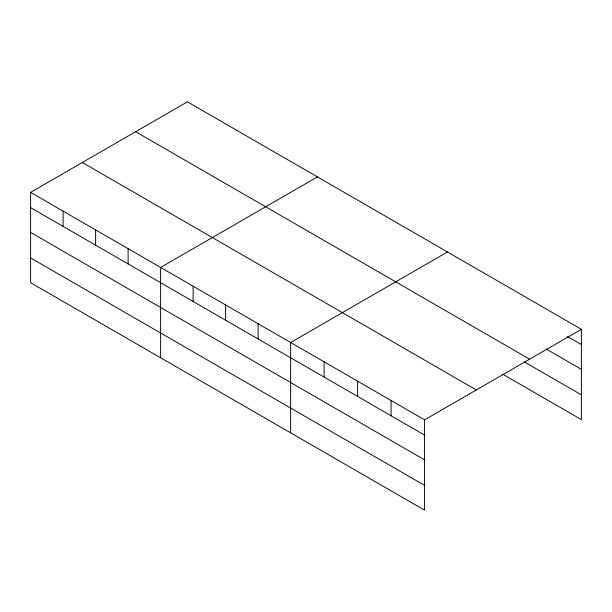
<?xml version="1.0" encoding="UTF-8"?>
<svg xmlns="http://www.w3.org/2000/svg" width="612" height="612" viewBox="0 0 612 612"><rect width="100%" height="100%" fill="white"/><g stroke="black" fill="none" stroke-linecap="round" stroke-linejoin="round"><path stroke-width="0.92" d="M424.583 459.864L424.583 419.84L30.6 192.375L30.6 282.698L424.583 510.163L424.583 459.864L30.6 232.407M502.988 374.353L581.4 419.625L581.4 329.302L187.417 101.837L30.6 192.375M317.429 176.899L160.612 267.436L160.612 357.76M447.448 251.968L290.631 342.506L290.631 432.822M424.583 419.84L581.4 329.302M567.515 336.539L581.4 344.556M546.279 349.054L581.4 369.327M135.665 131.718L529.648 359.183M524.224 361.845L581.4 394.855M82.352 162.501L476.335 389.966M30.6 207.629L424.583 435.094M30.6 257.927L424.583 485.392M391.091 400.508L391.091 415.762M357.607 381.169L357.607 396.423M324.115 361.837L324.115 377.091M258.126 323.74L258.126 338.994M225.621 304.975L225.621 320.229M193.117 286.202L193.117 301.464M128.107 248.671L128.107 263.933M95.61 229.905L95.61 245.16M63.105 211.14L63.105 226.394"/></g></svg>
